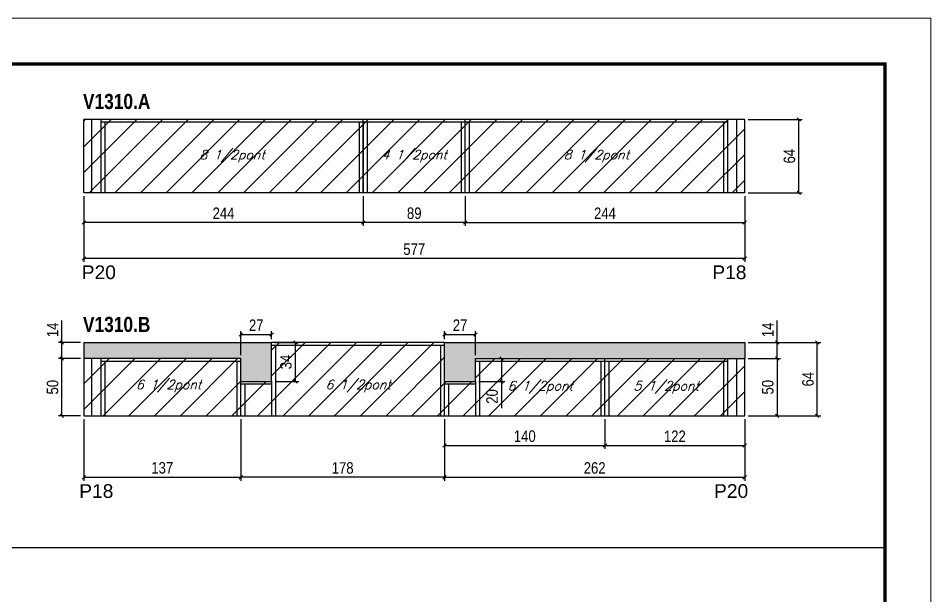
# Model space of a CAD drawing. Extents: x 3309 to 10384, y -2522 to 14608.
# Drawn here: x 8766 to 9563, y 10658 to 11162 of the extents above; entities that cross this region are included whole.
import ezdxf

# ---------------------------------------------------------------- set-up
doc = ezdxf.new("R2010")
doc.units = 0
doc.linetypes.add('DASHED', pattern=[0.75, 0.5, -0.25])
for name, color, linetype in [('5', 5, 'Continuous'), ('COTA', 241, 'Continuous'), ('NOMENCLATURA', 7, 'Continuous'), ('Painéis', 200, 'Continuous'), ('SARR_2.2x7', 40, 'Continuous'), ('SARR_3.5x7', 81, 'Continuous'), ('texto', 7, 'Continuous')]:
    doc.layers.add(name, color=color, linetype=linetype)
for name, color, linetype, lineweight in [('Folhas', 255, 'Continuous', 9), ('Hachura', 251, 'Continuous', 9), ('SARRAFO DE PRESSAO', 251, 'DASHED', 9)]:
    doc.layers.add(name, color=color, linetype=linetype, lineweight=lineweight)
doc.styles.add('COTA TECNICA', font='techl___.ttf', dxfattribs={"height": 10})
doc.styles.add('Romans', font='romans.shx')
doc.styles.get("Standard").update_dxf_attribs({"font": 'arial.ttf'})
doc.styles.add('TECNICA', font='techb___.ttf', dxfattribs={"height": 10})
doc.dimstyles.new('PAINEL', dxfattribs={"dimtxt": 10, "dimasz": 3, "dimexe": 3, "dimexo": 3, "dimgap": 3, "dimtad": 1, "dimdec": 1, "dimzin": 12, "dimdsep": 46, "dimtxsty": 'COTA TECNICA', "dimblk1": 'OBLIQUE', "dimblk2": 'OBLIQUE', "dimsah": 1, "dimcen": 0.9, "dimclrd": 4, "dimclre": 4, "dimclrt": 240, "dimadec": 1, "dimazin": 3, "dimtfac": 1, "dimtdec": 1, "dimtmove": 0, "dimatfit": 3, "dimfxl": 1, "dimtolj": 1, "dimtzin": 12, "dimarcsym": 0})
pattern_1 = [(50, (4768.5, 47.937), (5.46554, -0.4781726), [0.5715, -6.2865]), (355, (4768.5, 47.937), (-1.0573026, 5.7317054), [0.4572, -5.0292175]), (100.451445, (4768.9555, 47.8973), (4.4082374, 5.2535326), [0.4857003, -5.3427073]), (46.1842, (4768.5, 49.461), (8.1323712, -1.26127), [0.85725, -9.42975]), (96.63556, (4769.178, 49.356), (7.122124, 7.422784), [0.7285507, -8.014068]), (351.18415, (4768.5, 49.461), (7.122124, 7.422784), [0.685799, -7.543792]), (21, (4769.262, 49.08), (4.5484317, -3.067956), [0.5715, -6.2865]), (326, (4769.262, 49.08), (1.8540609, 5.525639), [0.4572, -5.0292]), (71.451445, (4769.641, 48.8245), (6.4024926, 2.457683), [0.4857003, -5.342698]), (37.5, (4768.5, 47.9372), (0.0926581, 2.53665117), [0, -4.96824, 0, -5.1054, 0, -5.04825]), (7.5, (4768.5, 47.9372), (2.0045899, 3.00541724), [0, -2.91084, 0, -4.85394, 0, -1.92405]), (327.5, (4766.8007, 47.9372), (4.06771786, -0.17186232), [0, -1.905, 0, -5.9436, 0, -7.8867]), (317.5, (4766.0387, 47.9372), (4.4438754, 0.7627947), [0, -2.4765, 0, -3.94716, 0, -5.6007])]

# ---------------------------------------------------------------- blocks, each defined once
blk = doc.blocks.new('9999999999')
at = {"layer": 'Folhas'}
blk.add_lwpolyline([(98138.98, 34190.21), (99623.98, 34190.21), (99623.98, 35240.21), (98138.98, 35240.21)], close=True, dxfattribs=at)
at = {"layer": 'Folhas', "color": 30, "const_width": 3}
blk.add_lwpolyline([(98213.98, 34230.21), (99583.98, 34230.21), (99583.98, 35200.21), (98213.98, 35200.21)], close=True, dxfattribs=at)
blk = doc.blocks.new('_Oblique')
at = {"color": 0, "linetype": 'ByBlock', "lineweight": -2}
blk.add_line((-0.5, -0.5), (0.5, 0.5), dxfattribs=at)
blk = doc.blocks.new('*D422')
at = {"layer": 'COTA', "color": 4, "linetype": 'ByBlock', "lineweight": -2, "transparency": 16777216}
for p, q in [((9067.44, 11006.77), (9067.44, 10980.86)), ((9156.44, 11006.77), (9156.44, 10980.86)), ((9156.44, 10983.86), (9067.44, 10983.86))]:
    blk.add_line(p, q, dxfattribs=at)
at = {"layer": 'Defpoints', "color": 0, "linetype": 'ByBlock', "transparency": 16777216}
for p in [(9067.44, 11009.77), (9156.44, 11009.77), (9067.44, 10983.86)]:
    blk.add_point(p, dxfattribs=at)
at = {"layer": 'COTA', "color": 4, "linetype": 'ByBlock', "lineweight": -2, "transparency": 16777216, "xscale": 3, "yscale": 3, "zscale": 3, "rotation": 180}
blk.add_blockref('_Oblique', (9067.44, 10983.86), dxfattribs=at)
at = {"layer": 'COTA', "color": 4, "linetype": 'ByBlock', "lineweight": -2, "transparency": 16777216, "xscale": 3, "yscale": 3, "zscale": 3}
blk.add_blockref('_Oblique', (9156.44, 10983.86), dxfattribs=at)
at = {"layer": 'COTA', "color": 240, "linetype": 'ByBlock', "transparency": 16777216, "insert": (9111.94, 10991.96), "char_height": 10, "attachment_point": 5, "style": 'COTA TECNICA'}
blk.add_mtext('\\A1;89', dxfattribs=at)
blk = doc.blocks.new('*D423')
at = {"layer": 'COTA', "color": 4, "linetype": 'ByBlock', "lineweight": -2, "transparency": 16777216}
for p, q in [((8823.44, 11006.77), (8823.44, 10980.86)), ((9067.44, 11006.77), (9067.44, 10980.86)), ((9067.44, 10983.86), (8823.44, 10983.86))]:
    blk.add_line(p, q, dxfattribs=at)
at = {"layer": 'Defpoints', "color": 0, "linetype": 'ByBlock', "transparency": 16777216}
for p in [(8823.44, 11009.77), (9067.44, 11009.77), (8823.44, 10983.86)]:
    blk.add_point(p, dxfattribs=at)
at = {"layer": 'COTA', "color": 4, "linetype": 'ByBlock', "lineweight": -2, "transparency": 16777216, "xscale": 3, "yscale": 3, "zscale": 3, "rotation": 180}
blk.add_blockref('_Oblique', (8823.44, 10983.86), dxfattribs=at)
at = {"layer": 'COTA', "color": 4, "linetype": 'ByBlock', "lineweight": -2, "transparency": 16777216, "xscale": 3, "yscale": 3, "zscale": 3}
blk.add_blockref('_Oblique', (9067.44, 10983.86), dxfattribs=at)
at = {"layer": 'COTA', "color": 240, "linetype": 'ByBlock', "transparency": 16777216, "insert": (8945.44, 10991.93), "char_height": 10, "attachment_point": 5, "style": 'COTA TECNICA'}
blk.add_mtext('\\A1;244', dxfattribs=at)
blk = doc.blocks.new('*D448')
at = {"layer": 'COTA', "color": 4, "linetype": 'ByBlock', "lineweight": -2, "transparency": 16777216}
for p, q in [((8823.44, 11006.77), (8823.44, 10949.47)), ((9400.44, 11006.77), (9400.44, 10949.47)), ((9400.44, 10952.47), (8823.44, 10952.47))]:
    blk.add_line(p, q, dxfattribs=at)
at = {"layer": 'Defpoints', "color": 0, "linetype": 'ByBlock', "transparency": 16777216}
for p in [(8823.44, 11009.77), (9400.44, 11009.77), (8823.44, 10952.47)]:
    blk.add_point(p, dxfattribs=at)
at = {"layer": 'COTA', "color": 4, "linetype": 'ByBlock', "lineweight": -2, "transparency": 16777216, "xscale": 3, "yscale": 3, "zscale": 3, "rotation": 180}
blk.add_blockref('_Oblique', (8823.44, 10952.47), dxfattribs=at)
at = {"layer": 'COTA', "color": 4, "linetype": 'ByBlock', "lineweight": -2, "transparency": 16777216, "xscale": 3, "yscale": 3, "zscale": 3}
blk.add_blockref('_Oblique', (9400.44, 10952.47), dxfattribs=at)
at = {"layer": 'COTA', "color": 240, "linetype": 'ByBlock', "transparency": 16777216, "insert": (9111.94, 10960.58), "char_height": 10, "attachment_point": 5, "style": 'COTA TECNICA'}
blk.add_mtext('\\A1;577', dxfattribs=at)
blk = doc.blocks.new('*D449')
at = {"layer": 'COTA', "color": 4, "lineweight": -2, "transparency": 16777216}
for p, q in [((9156.44, 11006.77), (9156.44, 10980.86)), ((9400.44, 11006.77), (9400.44, 10980.86)), ((9156.44, 10983.86), (9400.44, 10983.86))]:
    blk.add_line(p, q, dxfattribs=at)
at = {"layer": 'Defpoints', "color": 0, "transparency": 16777216}
for p in [(9156.44, 11009.77), (9400.44, 11009.77), (9400.44, 10983.86)]:
    blk.add_point(p, dxfattribs=at)
at = {"layer": 'COTA', "color": 4, "lineweight": -2, "transparency": 16777216, "xscale": 3, "yscale": 3, "zscale": 3, "rotation": 180}
blk.add_blockref('_Oblique', (9156.44, 10983.86), dxfattribs=at)
at = {"layer": 'COTA', "color": 4, "lineweight": -2, "transparency": 16777216, "xscale": 3, "yscale": 3, "zscale": 3}
blk.add_blockref('_Oblique', (9400.44, 10983.86), dxfattribs=at)
at = {"layer": 'COTA', "color": 240, "transparency": 16777216, "insert": (9278.44, 10991.93), "char_height": 10, "attachment_point": 5, "style": 'COTA TECNICA'}
blk.add_mtext('\\A1;244', dxfattribs=at)
blk = doc.blocks.new('*D450')
at = {"layer": 'COTA', "color": 4, "lineweight": -2, "transparency": 16777216}
for p, q in [((9403.44, 11073.77), (9450.61, 11073.77)), ((9447.61, 11009.77), (9447.61, 11073.77)), ((9403.44, 11009.77), (9450.61, 11009.77))]:
    blk.add_line(p, q, dxfattribs=at)
at = {"layer": 'Defpoints', "color": 0, "transparency": 16777216}
for p in [(9400.44, 11073.77), (9447.61, 11073.77), (9400.44, 11009.77)]:
    blk.add_point(p, dxfattribs=at)
at = {"layer": 'COTA', "color": 4, "lineweight": -2, "transparency": 16777216, "xscale": 3, "yscale": 3, "zscale": 3}
for p, rotation in [((9447.61, 11073.77), 90), ((9447.61, 11009.77), 270)]:
    blk.add_blockref('_Oblique', p, dxfattribs=dict(at, rotation=rotation))
at = {"layer": 'COTA', "color": 240, "transparency": 16777216, "insert": (9439.51, 11041.77), "char_height": 10, "attachment_point": 5, "rotation": 90, "style": 'COTA TECNICA'}
blk.add_mtext('\\A1;64', dxfattribs=at)
blk = doc.blocks.new('*D424')
at = {"layer": 'COTA', "color": 4, "linetype": 'ByBlock', "lineweight": -2, "transparency": 16777216}
for p, q in [((9138.44, 10812.18), (9138.44, 10786.27)), ((9278.44, 10812.18), (9278.44, 10786.27)), ((9138.44, 10789.27), (9278.44, 10789.27))]:
    blk.add_line(p, q, dxfattribs=at)
at = {"layer": 'Defpoints', "color": 0, "linetype": 'ByBlock', "transparency": 16777216}
for p in [(9138.44, 10815.18), (9278.44, 10815.18), (9278.44, 10789.27)]:
    blk.add_point(p, dxfattribs=at)
at = {"layer": 'COTA', "color": 4, "linetype": 'ByBlock', "lineweight": -2, "transparency": 16777216, "xscale": 3, "yscale": 3, "zscale": 3, "rotation": 180}
blk.add_blockref('_Oblique', (9138.44, 10789.27), dxfattribs=at)
at = {"layer": 'COTA', "color": 4, "linetype": 'ByBlock', "lineweight": -2, "transparency": 16777216, "xscale": 3, "yscale": 3, "zscale": 3}
blk.add_blockref('_Oblique', (9278.44, 10789.27), dxfattribs=at)
at = {"layer": 'COTA', "color": 240, "linetype": 'ByBlock', "transparency": 16777216, "insert": (9208.44, 10797.37), "char_height": 10, "attachment_point": 5, "style": 'COTA TECNICA'}
blk.add_mtext('\\A1;140', dxfattribs=at)
blk = doc.blocks.new('*D425')
at = {"layer": 'COTA', "color": 4, "linetype": 'ByBlock', "lineweight": -2, "transparency": 16777216}
for p, q in [((9278.44, 10812.18), (9278.44, 10786.27)), ((9400.44, 10812.18), (9400.44, 10786.27)), ((9278.44, 10789.27), (9400.44, 10789.27))]:
    blk.add_line(p, q, dxfattribs=at)
at = {"layer": 'Defpoints', "color": 0, "linetype": 'ByBlock', "transparency": 16777216}
for p in [(9278.44, 10815.18), (9400.44, 10815.18), (9400.44, 10789.27)]:
    blk.add_point(p, dxfattribs=at)
at = {"layer": 'COTA', "color": 4, "linetype": 'ByBlock', "lineweight": -2, "transparency": 16777216, "xscale": 3, "yscale": 3, "zscale": 3, "rotation": 180}
blk.add_blockref('_Oblique', (9278.44, 10789.27), dxfattribs=at)
at = {"layer": 'COTA', "color": 4, "linetype": 'ByBlock', "lineweight": -2, "transparency": 16777216, "xscale": 3, "yscale": 3, "zscale": 3}
blk.add_blockref('_Oblique', (9400.44, 10789.27), dxfattribs=at)
at = {"layer": 'COTA', "color": 240, "linetype": 'ByBlock', "transparency": 16777216, "insert": (9339.44, 10797.33), "char_height": 10, "attachment_point": 5, "style": 'COTA TECNICA'}
blk.add_mtext('\\A1;122', dxfattribs=at)
blk = doc.blocks.new('*D451')
at = {"layer": 'COTA', "color": 4, "linetype": 'ByBlock', "lineweight": -2, "transparency": 16777216}
for p, q in [((9138.44, 10812.18), (9138.44, 10758.56)), ((9400.44, 10812.18), (9400.44, 10758.56)), ((9138.44, 10761.56), (9400.44, 10761.56))]:
    blk.add_line(p, q, dxfattribs=at)
at = {"layer": 'Defpoints', "color": 0, "linetype": 'ByBlock', "transparency": 16777216}
for p in [(9138.44, 10815.18), (9400.44, 10815.18), (9400.44, 10761.56)]:
    blk.add_point(p, dxfattribs=at)
at = {"layer": 'COTA', "color": 4, "linetype": 'ByBlock', "lineweight": -2, "transparency": 16777216, "xscale": 3, "yscale": 3, "zscale": 3, "rotation": 180}
blk.add_blockref('_Oblique', (9138.44, 10761.56), dxfattribs=at)
at = {"layer": 'COTA', "color": 4, "linetype": 'ByBlock', "lineweight": -2, "transparency": 16777216, "xscale": 3, "yscale": 3, "zscale": 3}
blk.add_blockref('_Oblique', (9400.44, 10761.56), dxfattribs=at)
at = {"layer": 'COTA', "color": 240, "linetype": 'ByBlock', "transparency": 16777216, "insert": (9269.44, 10769.66), "char_height": 10, "attachment_point": 5, "style": 'COTA TECNICA'}
blk.add_mtext('\\A1;262', dxfattribs=at)
blk = doc.blocks.new('*D460')
at = {"layer": 'COTA', "color": 4, "lineweight": -2, "transparency": 16777216}
for p, q in [((8960.44, 10812.18), (8960.44, 10758.56)), ((9138.44, 10812.18), (9138.44, 10758.56)), ((9138.44, 10761.56), (8960.44, 10761.56))]:
    blk.add_line(p, q, dxfattribs=at)
at = {"layer": 'Defpoints', "color": 0, "transparency": 16777216}
for p in [(8960.44, 10815.18), (9138.44, 10815.18), (8960.44, 10761.56)]:
    blk.add_point(p, dxfattribs=at)
at = {"layer": 'COTA', "color": 4, "lineweight": -2, "transparency": 16777216, "xscale": 3, "yscale": 3, "zscale": 3, "rotation": 180}
blk.add_blockref('_Oblique', (8960.44, 10761.56), dxfattribs=at)
at = {"layer": 'COTA', "color": 4, "lineweight": -2, "transparency": 16777216, "xscale": 3, "yscale": 3, "zscale": 3}
blk.add_blockref('_Oblique', (9138.44, 10761.56), dxfattribs=at)
at = {"layer": 'COTA', "color": 240, "transparency": 16777216, "insert": (9049.44, 10769.65), "char_height": 10, "attachment_point": 5, "style": 'COTA TECNICA'}
blk.add_mtext('\\A1;178', dxfattribs=at)
blk = doc.blocks.new('*D461')
at = {"layer": 'COTA', "color": 4, "lineweight": -2, "transparency": 16777216}
for p, q in [((9168.44, 10865.18), (9191.03, 10865.18)), ((9188.03, 10865.18), (9188.03, 10845.18)), ((9168.44, 10845.18), (9191.03, 10845.18)), ((9188.03, 10845.18), (9188.03, 10821.97))]:
    blk.add_line(p, q, dxfattribs=at)
at = {"layer": 'Defpoints', "color": 0, "transparency": 16777216}
for p in [(9165.44, 10865.18), (9165.44, 10845.18), (9188.03, 10845.18)]:
    blk.add_point(p, dxfattribs=at)
at = {"layer": 'COTA', "color": 4, "lineweight": -2, "transparency": 16777216, "xscale": 3, "yscale": 3, "zscale": 3}
for p, rotation in [((9188.03, 10865.18), 90), ((9188.03, 10845.18), 270)]:
    blk.add_blockref('_Oblique', p, dxfattribs=dict(at, rotation=rotation))
at = {"layer": 'COTA', "color": 240, "transparency": 16777216, "insert": (9179.92, 10832.08), "char_height": 10, "attachment_point": 5, "rotation": 90, "style": 'COTA TECNICA'}
blk.add_mtext('\\A1;20', dxfattribs=at)
blk = doc.blocks.new('*D444')
at = {"layer": 'COTA', "color": 4, "lineweight": -2, "transparency": 16777216}
for p, q in [((8820.44, 10865.18), (8801.33, 10865.18)), ((8804.33, 10815.18), (8804.33, 10865.18)), ((8820.44, 10815.18), (8801.33, 10815.18))]:
    blk.add_line(p, q, dxfattribs=at)
at = {"layer": 'Defpoints', "color": 0, "transparency": 16777216}
for p in [(8804.33, 10865.18), (8823.44, 10865.18), (8823.44, 10815.18)]:
    blk.add_point(p, dxfattribs=at)
at = {"layer": 'COTA', "color": 4, "lineweight": -2, "transparency": 16777216, "xscale": 3, "yscale": 3, "zscale": 3}
for p, rotation in [((8804.33, 10865.18), 90), ((8804.33, 10815.18), 270)]:
    blk.add_blockref('_Oblique', p, dxfattribs=dict(at, rotation=rotation))
at = {"layer": 'COTA', "color": 240, "transparency": 16777216, "insert": (8796.22, 10840.18), "char_height": 10, "attachment_point": 5, "rotation": 90, "style": 'COTA TECNICA'}
blk.add_mtext('\\A1;50', dxfattribs=at)
blk = doc.blocks.new('*D445')
at = {"layer": 'COTA', "color": 4, "lineweight": -2, "transparency": 16777216}
for p, q in [((8804.33, 10879.18), (8804.33, 10898.3)), ((8820.44, 10879.18), (8801.33, 10879.18)), ((8804.33, 10865.18), (8804.33, 10879.18)), ((8820.44, 10865.18), (8801.33, 10865.18))]:
    blk.add_line(p, q, dxfattribs=at)
at = {"layer": 'Defpoints', "color": 0, "transparency": 16777216}
for p in [(8804.33, 10879.18), (8823.44, 10879.18), (8823.44, 10865.18)]:
    blk.add_point(p, dxfattribs=at)
at = {"layer": 'COTA', "color": 4, "lineweight": -2, "transparency": 16777216, "xscale": 3, "yscale": 3, "zscale": 3}
for p, rotation in [((8804.33, 10879.18), 90), ((8804.33, 10865.18), 270)]:
    blk.add_blockref('_Oblique', p, dxfattribs=dict(at, rotation=rotation))
at = {"layer": 'COTA', "color": 240, "transparency": 16777216, "insert": (8796.26, 10890.24), "char_height": 10, "attachment_point": 5, "rotation": 90, "style": 'COTA TECNICA'}
blk.add_mtext('\\A1;14', dxfattribs=at)
blk = doc.blocks.new('*D462')
at = {"layer": 'COTA', "color": 4, "lineweight": -2, "transparency": 16777216}
for p, q in [((8823.44, 10812.18), (8823.44, 10758.56)), ((8960.44, 10812.18), (8960.44, 10758.56)), ((8823.44, 10761.56), (8960.44, 10761.56))]:
    blk.add_line(p, q, dxfattribs=at)
at = {"layer": 'Defpoints', "color": 0, "transparency": 16777216}
for p in [(8823.44, 10815.18), (8960.44, 10815.18), (8960.44, 10761.56)]:
    blk.add_point(p, dxfattribs=at)
at = {"layer": 'COTA', "color": 4, "lineweight": -2, "transparency": 16777216, "xscale": 3, "yscale": 3, "zscale": 3, "rotation": 180}
blk.add_blockref('_Oblique', (8823.44, 10761.56), dxfattribs=at)
at = {"layer": 'COTA', "color": 4, "lineweight": -2, "transparency": 16777216, "xscale": 3, "yscale": 3, "zscale": 3}
blk.add_blockref('_Oblique', (8960.44, 10761.56), dxfattribs=at)
at = {"layer": 'COTA', "color": 240, "transparency": 16777216, "insert": (8891.94, 10769.78), "char_height": 10, "attachment_point": 5, "style": 'COTA TECNICA'}
blk.add_mtext('\\A1;137', dxfattribs=at)
blk = doc.blocks.new('*D463')
at = {"layer": 'COTA', "color": 4, "lineweight": -2, "transparency": 16777216}
for p, q in [((8990.44, 10879.18), (9011.17, 10879.18)), ((9008.17, 10845.18), (9008.17, 10879.18)), ((8990.44, 10845.18), (9011.17, 10845.18))]:
    blk.add_line(p, q, dxfattribs=at)
at = {"layer": 'Defpoints', "color": 0, "transparency": 16777216}
for p in [(8987.44, 10879.18), (9008.17, 10879.18), (8987.44, 10845.18)]:
    blk.add_point(p, dxfattribs=at)
at = {"layer": 'COTA', "color": 4, "lineweight": -2, "transparency": 16777216, "xscale": 3, "yscale": 3, "zscale": 3}
for p, rotation in [((9008.17, 10879.18), 90), ((9008.17, 10845.18), 270)]:
    blk.add_blockref('_Oblique', p, dxfattribs=dict(at, rotation=rotation))
at = {"layer": 'COTA', "color": 240, "transparency": 16777216, "insert": (8999.95, 10862.18), "char_height": 10, "attachment_point": 5, "rotation": 90, "style": 'COTA TECNICA'}
blk.add_mtext('\\A1;34', dxfattribs=at)
blk = doc.blocks.new('*D464')
at = {"layer": 'COTA', "color": 4, "lineweight": -2, "transparency": 16777216}
for p, q in [((9403.44, 10865.18), (9431.71, 10865.18)), ((9428.71, 10865.18), (9428.71, 10815.18)), ((9403.44, 10815.18), (9431.71, 10815.18))]:
    blk.add_line(p, q, dxfattribs=at)
at = {"layer": 'Defpoints', "color": 0, "transparency": 16777216}
for p in [(9400.44, 10865.18), (9400.44, 10815.18), (9428.71, 10815.18)]:
    blk.add_point(p, dxfattribs=at)
at = {"layer": 'COTA', "color": 4, "lineweight": -2, "transparency": 16777216, "xscale": 3, "yscale": 3, "zscale": 3}
for p, rotation in [((9428.71, 10865.18), 90), ((9428.71, 10815.18), 270)]:
    blk.add_blockref('_Oblique', p, dxfattribs=dict(at, rotation=rotation))
at = {"layer": 'COTA', "color": 240, "transparency": 16777216, "insert": (9420.6, 10840.18), "char_height": 10, "attachment_point": 5, "rotation": 90, "style": 'COTA TECNICA'}
blk.add_mtext('\\A1;50', dxfattribs=at)
blk = doc.blocks.new('*D465')
at = {"layer": 'COTA', "color": 4, "lineweight": -2, "transparency": 16777216}
for p, q in [((9428.71, 10879.18), (9428.71, 10898.3)), ((9403.44, 10879.18), (9431.71, 10879.18)), ((9428.71, 10865.18), (9428.71, 10879.18)), ((9403.44, 10865.18), (9431.71, 10865.18))]:
    blk.add_line(p, q, dxfattribs=at)
at = {"layer": 'Defpoints', "color": 0, "transparency": 16777216}
for p in [(9400.44, 10879.18), (9428.71, 10879.18), (9400.44, 10865.18)]:
    blk.add_point(p, dxfattribs=at)
at = {"layer": 'COTA', "color": 4, "lineweight": -2, "transparency": 16777216, "xscale": 3, "yscale": 3, "zscale": 3}
for p, rotation in [((9428.71, 10879.18), 90), ((9428.71, 10865.18), 270)]:
    blk.add_blockref('_Oblique', p, dxfattribs=dict(at, rotation=rotation))
at = {"layer": 'COTA', "color": 240, "transparency": 16777216, "insert": (9420.64, 10890.24), "char_height": 10, "attachment_point": 5, "rotation": 90, "style": 'COTA TECNICA'}
blk.add_mtext('\\A1;14', dxfattribs=at)
blk = doc.blocks.new('*D466')
at = {"layer": 'COTA', "color": 4, "lineweight": -2, "transparency": 16777216}
for p, q in [((9403.44, 10879.18), (9466.8, 10879.18)), ((9463.8, 10815.18), (9463.8, 10879.18)), ((9403.44, 10815.18), (9466.8, 10815.18))]:
    blk.add_line(p, q, dxfattribs=at)
at = {"layer": 'Defpoints', "color": 0, "transparency": 16777216}
for p in [(9400.44, 10879.18), (9463.8, 10879.18), (9400.44, 10815.18)]:
    blk.add_point(p, dxfattribs=at)
at = {"layer": 'COTA', "color": 4, "lineweight": -2, "transparency": 16777216, "xscale": 3, "yscale": 3, "zscale": 3}
for p, rotation in [((9463.8, 10879.18), 90), ((9463.8, 10815.18), 270)]:
    blk.add_blockref('_Oblique', p, dxfattribs=dict(at, rotation=rotation))
at = {"layer": 'COTA', "color": 240, "transparency": 16777216, "insert": (9455.7, 10847.18), "char_height": 10, "attachment_point": 5, "rotation": 90, "style": 'COTA TECNICA'}
blk.add_mtext('\\A1;64', dxfattribs=at)
blk = doc.blocks.new('*D467')
at = {"layer": 'COTA', "color": 4, "lineweight": -2, "transparency": 16777216}
for p, q in [((8960.44, 10868.18), (8960.44, 10889.19)), ((8960.44, 10886.19), (8987.44, 10886.19)), ((8987.44, 10882.18), (8987.44, 10889.19))]:
    blk.add_line(p, q, dxfattribs=at)
at = {"layer": 'Defpoints', "color": 0, "transparency": 16777216}
for p in [(8987.44, 10886.19), (8987.44, 10879.18), (8960.44, 10865.18)]:
    blk.add_point(p, dxfattribs=at)
at = {"layer": 'COTA', "color": 4, "lineweight": -2, "transparency": 16777216, "xscale": 3, "yscale": 3, "zscale": 3, "rotation": 180}
blk.add_blockref('_Oblique', (8960.44, 10886.19), dxfattribs=at)
at = {"layer": 'COTA', "color": 4, "lineweight": -2, "transparency": 16777216, "xscale": 3, "yscale": 3, "zscale": 3}
blk.add_blockref('_Oblique', (8987.44, 10886.19), dxfattribs=at)
at = {"layer": 'COTA', "color": 240, "transparency": 16777216, "insert": (8973.94, 10894.26), "char_height": 10, "attachment_point": 5, "style": 'COTA TECNICA'}
blk.add_mtext('\\A1;27', dxfattribs=at)
blk = doc.blocks.new('*D468')
at = {"layer": 'COTA', "color": 4, "lineweight": -2, "transparency": 16777216}
for p, q in [((9138.44, 10882.18), (9138.44, 10889.19)), ((9138.44, 10886.19), (9165.44, 10886.19)), ((9165.44, 10868.18), (9165.44, 10889.19))]:
    blk.add_line(p, q, dxfattribs=at)
at = {"layer": 'Defpoints', "color": 0, "transparency": 16777216}
for p in [(9165.44, 10886.19), (9138.44, 10879.18), (9165.44, 10865.18)]:
    blk.add_point(p, dxfattribs=at)
at = {"layer": 'COTA', "color": 4, "lineweight": -2, "transparency": 16777216, "xscale": 3, "yscale": 3, "zscale": 3, "rotation": 180}
blk.add_blockref('_Oblique', (9138.44, 10886.19), dxfattribs=at)
at = {"layer": 'COTA', "color": 4, "lineweight": -2, "transparency": 16777216, "xscale": 3, "yscale": 3, "zscale": 3}
blk.add_blockref('_Oblique', (9165.44, 10886.19), dxfattribs=at)
at = {"layer": 'COTA', "color": 240, "transparency": 16777216, "insert": (9151.94, 10894.26), "char_height": 10, "attachment_point": 5, "style": 'COTA TECNICA'}
blk.add_mtext('\\A1;27', dxfattribs=at)

msp = doc.modelspace()

# ---------------------------------------------------------------- hatches: boundary and pattern name
at = {"layer": 'COTA'}
h = msp.add_hatch(dxfattribs=at)
h.set_pattern_fill('AR-CONC', color=256, scale=0.03)
h.set_pattern_definition(pattern_1)
h.paths.add_polyline_path([(8987.44, 10879.18), (8823.44, 10879.18), (8823.44, 10865.18), (8960.44, 10865.18), (8960.44, 10845.18), (8987.44, 10845.18)])
h = msp.add_hatch(dxfattribs=at)
h.set_pattern_fill('AR-CONC', color=256, scale=0.03)
h.set_pattern_definition(pattern_1)
h.paths.add_polyline_path([(9138.44, 10879.18), (9138.44, 10845.18), (9165.44, 10845.18), (9165.44, 10865.18), (9400.44, 10865.18), (9400.44, 10879.18)])
at = {"layer": 'Hachura', "linetype": 'ByBlock'}
h = msp.add_hatch(dxfattribs=at)
h.set_pattern_fill('ANSI31', color=256, scale=5)
h.set_pattern_definition([(45, (1810.953, -1148.575), (-11.22532, 11.22532), [])])
h.paths.add_polyline_path([(9067.44, 11009.77), (9067.44, 11073.77), (8823.44, 11073.77), (8823.44, 11009.77)])
h.paths.add_polyline_path([(9156.44, 11009.77), (9156.44, 11073.77), (9067.44, 11073.77), (9067.44, 11009.77)])
h.paths.add_polyline_path([(9400.44, 11009.77), (9400.44, 11073.77), (9156.44, 11073.77), (9156.44, 11009.77)])
h = msp.add_hatch(dxfattribs=at)
h.set_pattern_fill('ANSI31', color=256, scale=5)
h.set_pattern_definition([(45, (3170, 1148.575), (-11.22532, 11.22532), [])])
h.paths.add_polyline_path([(8823.44, 10865.18), (8823.44, 10815.18), (8960.44, 10815.18), (8960.44, 10865.18)])
h.paths.add_polyline_path([(9138.44, 10815.18), (9138.44, 10879.18), (8987.44, 10879.18), (8987.44, 10845.18), (8960.44, 10845.18), (8960.44, 10815.18)])
h.paths.add_polyline_path([(9165.44, 10865.18), (9165.44, 10845.18), (9138.44, 10845.18), (9138.44, 10815.18), (9278.44, 10815.18), (9278.44, 10865.18)])
h.paths.add_polyline_path([(9278.44, 10865.18), (9278.44, 10815.18), (9400.44, 10815.18), (9400.44, 10865.18)])

# ---------------------------------------------------------------- linework, layer by layer
at = {"layer": 'COTA'}
for p, q in [((8823.44, 10879.18), (8823.44, 10865.18)), ((8823.44, 10879.18), (8987.44, 10879.18)), ((9138.44, 10879.18), (9400.44, 10879.18)), ((9400.44, 10879.18), (9400.44, 10865.18)), ((8987.44, 10845.18), (8987.44, 10815.18)), ((9165.44, 10845.18), (9165.44, 10815.18)), ((8458.98, 10700.34), (9522.87, 10700.34))]:
    msp.add_line(p, q, dxfattribs=at)
at = {"layer": 'Painéis', "linetype": 'ByBlock'}
for p, q in [((9400.44, 11073.77), (8823.44, 11073.77)), ((8823.44, 11009.77), (8823.44, 11073.77)), ((9067.44, 11009.77), (9067.44, 11073.77)), ((9156.44, 11009.77), (9156.44, 11073.77)), ((9400.44, 11009.77), (9400.44, 11073.77)), ((9400.44, 11009.77), (8823.44, 11009.77)), ((8987.44, 10845.18), (8987.44, 10879.18)), ((9138.44, 10879.18), (8987.44, 10879.18)), ((9138.44, 10815.18), (9138.44, 10879.18)), ((8960.44, 10865.18), (8823.44, 10865.18)), ((8823.44, 10865.18), (8823.44, 10815.18)), ((8960.44, 10815.18), (8960.44, 10865.18)), ((9165.44, 10865.18), (9400.44, 10865.18)), ((9165.44, 10845.18), (9165.44, 10865.18)), ((9278.44, 10815.18), (9278.44, 10865.18)), ((9400.44, 10815.18), (9400.44, 10865.18)), ((8960.44, 10845.18), (8987.44, 10845.18)), ((9138.44, 10845.18), (9165.44, 10845.18)), ((8823.44, 10815.18), (9400.44, 10815.18))]:
    msp.add_line(p, q, dxfattribs=at)
at = {"layer": 'SARR_2.2x7', "linetype": 'Continuous'}
for p, q in [((8830.44, 11009.77), (8830.44, 11073.77)), ((9393.44, 11009.77), (9393.44, 11073.77)), ((9067.44, 11071.57), (8838.44, 11071.57)), ((9156.44, 11071.57), (9067.44, 11071.57)), ((9385.44, 11071.57), (9156.44, 11071.57)), ((8987.44, 10876.98), (9138.44, 10876.98)), ((8830.44, 10815.18), (8830.44, 10865.18)), ((8838.44, 10862.98), (8960.44, 10862.98)), ((9165.44, 10862.98), (9278.44, 10862.98)), ((9278.44, 10862.98), (9385.44, 10862.98)), ((9393.44, 10815.18), (9393.44, 10865.18)), ((8960.44, 10842.98), (8987.44, 10842.98)), ((9138.44, 10842.98), (9165.44, 10842.98))]:
    msp.add_line(p, q, dxfattribs=at)
at = {"layer": 'SARR_3.5x7'}
for p, q in [((8838.44, 11073.77), (8838.44, 11009.77)), ((9385.44, 11073.77), (9385.44, 11009.77)), ((8841.94, 11071.57), (8841.94, 11009.77)), ((9063.94, 11071.57), (9063.94, 11009.77)), ((9067.44, 11071.57), (9067.44, 11009.77)), ((9070.94, 11071.57), (9070.94, 11009.77)), ((9152.94, 11071.57), (9152.94, 11009.77)), ((9159.94, 11071.57), (9159.94, 11009.77)), ((9381.94, 11071.57), (9381.94, 11009.77)), ((8990.94, 10876.98), (8990.94, 10815.18)), ((9134.94, 10876.98), (9134.94, 10815.18)), ((8838.44, 10865.18), (8838.44, 10815.18)), ((8841.94, 10862.98), (8841.94, 10815.18)), ((8956.94, 10862.98), (8956.94, 10815.18)), ((9168.94, 10862.98), (9168.94, 10815.18)), ((9274.94, 10862.98), (9274.94, 10815.18)), ((9281.94, 10862.98), (9281.94, 10815.18)), ((9381.94, 10862.98), (9381.94, 10815.18)), ((9385.44, 10865.18), (9385.44, 10815.18)), ((8963.94, 10842.98), (8963.94, 10815.18)), ((9141.94, 10842.98), (9141.94, 10815.18))]:
    msp.add_line(p, q, dxfattribs=at)

# ---------------------------------------------------------------- block references
at = {"layer": 'SARRAFO DE PRESSAO', "color": 6, "linetype": 'ByBlock'}
msp.add_blockref('9999999999', (-90061.11, -24078.07), dxfattribs=at)

# ---------------------------------------------------------------- texts
at = {"layer": '5', "linetype": 'Continuous'}
for s, rotation, p in [('P20', 0.00004, (8821.64, 10934.46)), ('P18', 0.00004, (9372.15, 10934.46)), ('P18', 359.99996, (8819.44, 10743.55)), ('P20', 359.99996, (9373.68, 10743.55))]:
    msp.add_text(s, height=12, rotation=rotation, dxfattribs=at).set_placement(p)
at = {"layer": 'NOMENCLATURA', "style": 'TECNICA'}
for s, p in [('V1310.A', (8822.72, 11082.96)), ('V1310.B', (8822.72, 10888.37))]:
    msp.add_text(s, height=13.2, dxfattribs=at).set_placement(p)
at = {"layer": 'texto', "color": 2, "char_height": 8, "attachment_point": 5, "style": 'Romans'}
for s, insert in [('{\\Q19;\\C256;8 1/2pont}', (8952.94, 11041.77)), ('{\\Q19;\\C256;4 1/2pont}', (9111.94, 11041.77)), ('{\\Q19;\\C256;8 1/2pont}', (9270.94, 11041.77)), ('{\\Q19;\\C256;6 1/2pont}', (8897.44, 10841.18)), ('{\\Q19;\\C256;6 1/2pont}', (9062.94, 10841.18)), ('{\\Q19;\\C256;6 1/2pont}', (9221.94, 10840.08)), ('{\\Q19;\\C256;5 1/2pont}', (9331.94, 10840.08))]:
    msp.add_mtext(s, dxfattribs=dict(at, insert=insert))

# ---------------------------------------------------------------- dimensions: what is measured, and where the dimension line sits
at = {"layer": 'COTA'}
for base, p1, p2, angle, picture, middle in [((9447.61, 11073.77), (9400.44, 11009.77), (9400.44, 11073.77), 90, '*D450', (9439.51, 11041.77)), ((8804.33, 10879.18), (8823.44, 10865.18), (8823.44, 10879.18), 90, '*D445', (8796.26, 10890.24)), ((9428.71, 10879.18), (9400.44, 10865.18), (9400.44, 10879.18), 90, '*D465', (9420.64, 10890.24)), ((9008.17, 10879.18), (8987.44, 10845.18), (8987.44, 10879.18), 90, '*D463', (8999.95, 10862.18)), ((9463.8, 10879.18), (9400.44, 10815.18), (9400.44, 10879.18), 90, '*D466', (9455.7, 10847.18)), ((8804.33, 10865.18), (8823.44, 10815.18), (8823.44, 10865.18), 90, '*D444', (8796.22, 10840.18)), ((9188.03, 10845.18), (9165.44, 10865.18), (9165.44, 10845.18), 90, '*D461', (9179.92, 10832.08)), ((9428.71, 10815.18), (9400.44, 10865.18), (9400.44, 10815.18), 90, '*D464', (9420.6, 10840.18)), ((8960.44, 10761.56), (8823.44, 10815.18), (8960.44, 10815.18), 180, '*D462', (8891.94, 10769.78)), ((8960.44, 10761.56), (9138.44, 10815.18), (8960.44, 10815.18), 180, '*D460', (9049.44, 10769.65))]:
    dim = msp.add_linear_dim(base=base, p1=p1, p2=p2, angle=angle, dimstyle='PAINEL', dxfattribs=at)
    dim.commit()
    dim.dimension.update_dxf_attribs({"geometry": picture, "text_midpoint": middle})
at = {"layer": 'COTA', "linetype": 'ByBlock'}
dim = msp.add_linear_dim(base=(8823.44, 10983.86), p1=(9067.44, 11009.77), p2=(8823.44, 11009.77), angle=180, dimstyle='PAINEL', override={"dimtmove": 1}, dxfattribs=at)
dim.commit()
dim.dimension.update_dxf_attribs({"geometry": '*D423', "text_midpoint": (8945.44, 10991.93)})
for base, p1, p2, picture, middle in [((8823.44, 10952.47), (9400.44, 11009.77), (8823.44, 11009.77), '*D448', (9111.94, 10960.58)), ((9067.44, 10983.86), (9156.44, 11009.77), (9067.44, 11009.77), '*D422', (9111.94, 10991.96))]:
    dim = msp.add_linear_dim(base=base, p1=p1, p2=p2, angle=180, dimstyle='PAINEL', dxfattribs=at)
    dim.commit()
    dim.dimension.update_dxf_attribs({"geometry": picture, "text_midpoint": middle})
at = {"layer": 'COTA'}
for base, p1, p2, picture, middle in [((9400.44, 10983.86), (9156.44, 11009.77), (9400.44, 11009.77), '*D449', (9278.44, 10991.93)), ((8987.44, 10886.19), (8960.44, 10865.18), (8987.44, 10879.18), '*D467', (8973.94, 10894.26)), ((9165.44, 10886.19), (9138.44, 10879.18), (9165.44, 10865.18), '*D468', (9151.94, 10894.26))]:
    dim = msp.add_linear_dim(base=base, p1=p1, p2=p2, dimstyle='PAINEL', dxfattribs=at)
    dim.commit()
    dim.dimension.update_dxf_attribs({"geometry": picture, "text_midpoint": middle})
at = {"layer": 'COTA', "linetype": 'ByBlock'}
for base, p2, picture, middle in [((9278.44, 10789.27), (9278.44, 10815.18), '*D424', (9208.44, 10797.37)), ((9400.44, 10761.56), (9400.44, 10815.18), '*D451', (9269.44, 10769.66))]:
    dim = msp.add_linear_dim(base=base, p1=(9138.44, 10815.18), p2=p2, dimstyle='PAINEL', dxfattribs=at)
    dim.commit()
    dim.dimension.update_dxf_attribs({"geometry": picture, "text_midpoint": middle})
dim = msp.add_linear_dim(base=(9400.44, 10789.27), p1=(9278.44, 10815.18), p2=(9400.44, 10815.18), dimstyle='PAINEL', override={"dimtmove": 1}, dxfattribs=at)
dim.commit()
dim.dimension.update_dxf_attribs({"geometry": '*D425', "text_midpoint": (9339.44, 10797.33)})

doc.saveas('drawing.dxf')
